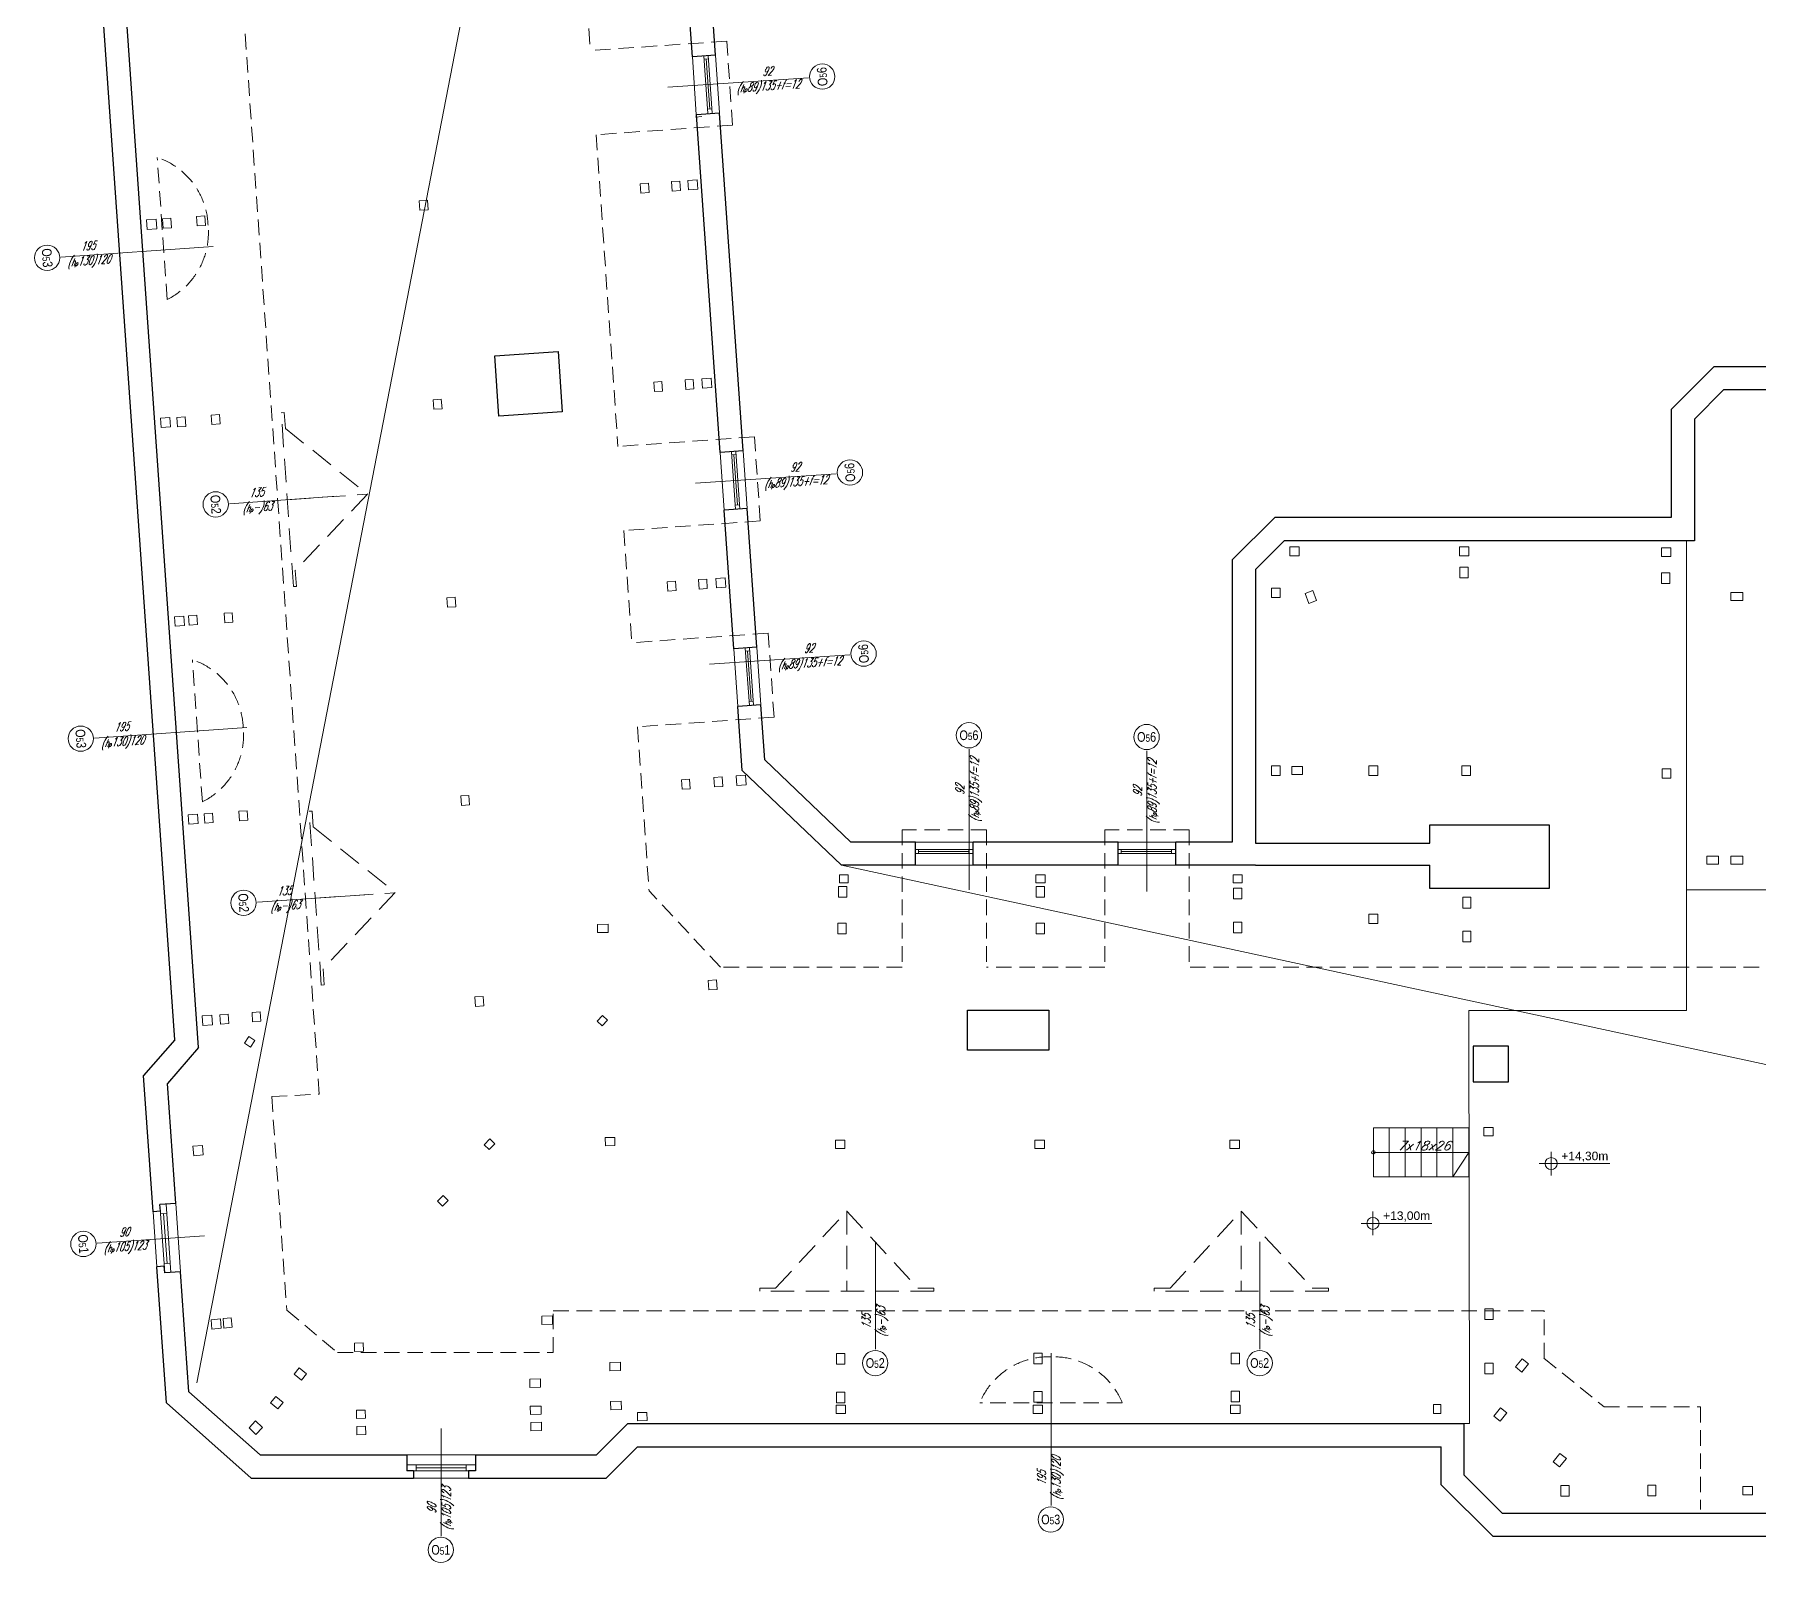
# Model space of a CAD drawing. Header units: millimetres. Extents: x -18485 to 40303, y -22087 to 35064.
# Drawn here: x 1732 to 4553, y -10980 to -8478 of the extents above; entities that cross this region are included whole.
import ezdxf
from ezdxf.enums import TextEntityAlignment as Align

# ---------------------------------------------------------------- set-up
doc = ezdxf.new("R2010")
doc.units = ezdxf.units.MM
doc.linetypes.add('DASHED', pattern=[19.05, 12.7, -6.35])
doc.layers.get('0').update_dxf_attribs({"lineweight": 25})
for name, color, linetype, lineweight in [('01-2_konstrukcja dachu', 1, 'Continuous', 20), ('01_ściany', 2, 'Continuous', 25), ('03-01_okna', 5, 'Continuous', 15), ('03-02_schody', 6, 'Continuous', 5), ('04-1_widok', 251, 'Continuous', 5), ('04-2_nad', 251, 'DASHED', 5), ('05-03_opis', 10, 'Continuous', 5)]:
    doc.layers.add(name, color=color, linetype=linetype, lineweight=lineweight)
doc.styles.add('arial', font='arial.ttf')
doc.styles.add('ariel', font='arial.ttf', dxfattribs={"width": 0.8})
doc.styles.add('ariel_wym', font='simplex.shx', dxfattribs={"width": 0.65, "oblique": 25})

# ---------------------------------------------------------------- blocks, each defined once
blk = doc.blocks.new('kota rzutowa')
at = {"ltscale": 0.5}
for p, q in [((-20.6, 0), (102.8, 0)), ((0, -20.6), (0, 20.6))]:
    blk.add_line(p, q, dxfattribs=at)
blk.add_circle((0, 0), 10.6, dxfattribs=at)
at = {"ltscale": 0.5, "style": 'arial'}
blk.add_attdef('POZ._POSADKI_WYKOŃCZONWJ', text='', height=15, dxfattribs=at).set_placement((17.9, 1.4), align=Align.BOTTOM_LEFT)
blk.add_attdef('POZ._POSADZKI_KONSTRUKCJA', text='', height=15, dxfattribs=at).set_placement((17, -5), align=Align.TOP_LEFT)

msp = doc.modelspace()

# ---------------------------------------------------------------- linework, layer by layer
at = {"layer": '01-2_konstrukcja dachu'}
for points in [[(2816.2, -8716.3), (2800.7, -8717.4), (2801.8, -8732.8), (2817.3, -8731.7)], [(2722.7, -8722.8), (2736.2, -8721.9), (2737.3, -8737.3), (2723.8, -8738.3)], [(2774, -8719.2), (2787.4, -8718.3), (2788.5, -8733.7), (2775.1, -8734.7)], [(2361.2, -8750.7), (2374.6, -8749.8), (2375.7, -8765.3), (2362.3, -8766.2)], [(1930.6, -8781), (1915.1, -8782.1), (1916.2, -8797.6), (1931.7, -8796.5)], [(1941.3, -8780.3), (1954.7, -8779.3), (1955.8, -8794.8), (1942.3, -8795.7)], [(1996.7, -8776.4), (2010.2, -8775.5), (2011.3, -8790.9), (1997.8, -8791.9)], [(2745, -9047.6), (2758.4, -9046.6), (2759.5, -9062.1), (2746, -9063)], [(2796.2, -9044), (2809.7, -9043), (2810.8, -9058.5), (2797.3, -9059.4)], [(2838.9, -9041), (2823.5, -9042.1), (2824.6, -9057.5), (2840, -9056.4)], [(2384, -9076.4), (2397.4, -9075.5), (2398.5, -9091), (2385.1, -9091.9)], [(1953.3, -9105.2), (1937.8, -9106.3), (1938.9, -9121.8), (1954.3, -9120.7)], [(1964.5, -9105.4), (1978, -9104.5), (1979.1, -9120), (1965.6, -9120.9)], [(2020.8, -9101.5), (2034.2, -9100.6), (2035.3, -9116), (2021.9, -9117)], [(3785.5, -9331.7), (3785.5, -9317.2), (3801, -9317.2), (3801, -9331.7)], [(4063.1, -9331.7), (4063.1, -9317.2), (4078.6, -9317.2), (4078.6, -9331.7)], [(4393.7, -9333.1), (4393.7, -9318.6), (4409.2, -9318.6), (4409.2, -9333.1)], [(4077.4, -9368.1), (4063.9, -9368.1), (4063.9, -9350.6), (4077.4, -9350.6)], [(4407.5, -9377.1), (4394, -9377.1), (4394, -9359.6), (4407.5, -9359.6)], [(2766.8, -9374.3), (2780.3, -9373.4), (2781.4, -9388.8), (2767.9, -9389.8)], [(2818.1, -9370.7), (2831.6, -9369.8), (2832.6, -9385.3), (2819.2, -9386.2)], [(2861.8, -9367.7), (2846.3, -9368.8), (2847.4, -9384.2), (2862.9, -9383.1)], [(3755.6, -9384.8), (3770.1, -9384.8), (3770.1, -9400.3), (3755.6, -9400.3)], [(3829.5, -9405), (3816.9, -9409.9), (3810.6, -9393.5), (3823.2, -9388.7)], [(4507.5, -9405.1), (4507.5, -9391.6), (4527, -9391.6), (4527, -9405.1)], [(2406.4, -9400.7), (2419.9, -9399.7), (2420.9, -9415.2), (2407.5, -9416.1)], [(1976, -9430.4), (1960.6, -9431.5), (1961.7, -9447), (1977.1, -9445.9)], [(1983.7, -9429.9), (1997.2, -9429), (1998.3, -9444.4), (1984.8, -9445.4)], [(2041.9, -9425.8), (2055.4, -9424.9), (2056.5, -9440.3), (2043, -9441.3)], [(2790.2, -9698.5), (2803.7, -9697.5), (2804.8, -9713), (2791.3, -9713.9)], [(2843.3, -9694.8), (2856.7, -9693.8), (2857.8, -9709.3), (2844.4, -9710.2)], [(2895.1, -9691.1), (2879.6, -9692.2), (2880.7, -9707.7), (2896.2, -9706.6)], [(3755.6, -9675.8), (3770.1, -9675.8), (3770.1, -9691.3), (3755.6, -9691.3)], [(3806.6, -9676.5), (3806.6, -9690), (3789.1, -9690), (3789.1, -9676.5)], [(3915.1, -9675.8), (3929.6, -9675.8), (3929.6, -9691.3), (3915.1, -9691.3)], [(4067, -9675.8), (4081.5, -9675.8), (4081.5, -9691.3), (4067, -9691.3)], [(4394.7, -9680.3), (4409.2, -9680.3), (4409.2, -9695.8), (4394.7, -9695.8)], [(2429.1, -9724.9), (2442.6, -9723.9), (2443.6, -9739.4), (2430.2, -9740.3)], [(1998.7, -9754.6), (1983.3, -9755.7), (1984.3, -9771.2), (1999.8, -9770.1)], [(2009.4, -9753.9), (2022.9, -9753), (2024, -9768.4), (2010.5, -9769.4)], [(2066, -9749.9), (2079.5, -9749), (2080.6, -9764.5), (2067.1, -9765.4)], [(4467.8, -9836.8), (4467.8, -9823.3), (4487.3, -9823.3), (4487.3, -9836.8)], [(4507.5, -9836.8), (4507.5, -9823.3), (4527, -9823.3), (4527, -9836.8)], [(3063.3, -9853.8), (3063.3, -9867.3), (3048.8, -9867.3), (3048.8, -9853.8)], [(3385.6, -9853.8), (3385.6, -9867.3), (3370.1, -9867.3), (3370.1, -9853.8)], [(3707.6, -9853.8), (3707.6, -9867.3), (3693.1, -9867.3), (3693.1, -9853.8)], [(3060.8, -9890.7), (3047.3, -9890.7), (3047.3, -9873.2), (3060.8, -9873.2)], [(3384.4, -9890.7), (3370.9, -9890.7), (3370.9, -9873.2), (3384.4, -9873.2)], [(3707.2, -9893.3), (3693.7, -9893.3), (3693.7, -9875.8), (3707.2, -9875.8)], [(4082.1, -9908.3), (4068.6, -9908.3), (4068.6, -9890.8), (4082.1, -9890.8)], [(3915.1, -9918.4), (3929.6, -9918.4), (3929.6, -9933.9), (3915.1, -9933.9)], [(2653.1, -9948.6), (2652.8, -9935.1), (2670.3, -9934.8), (2670.6, -9948.3)], [(3059.9, -9950.7), (3046.4, -9950.7), (3046.4, -9933.2), (3059.9, -9933.2)], [(3384.4, -9950.8), (3370.9, -9950.8), (3370.9, -9933.3), (3384.4, -9933.3)], [(3707.2, -9948.8), (3693.7, -9948.8), (3693.7, -9931.3), (3707.2, -9931.3)], [(4082.1, -9963.8), (4068.6, -9963.8), (4068.6, -9946.3), (4082.1, -9946.3)], [(2834, -10027), (2847.5, -10026), (2848.6, -10041.5), (2835.1, -10042.4)], [(2452.1, -10053.8), (2465.6, -10052.9), (2466.7, -10068.4), (2453.2, -10069.3)], [(2021.8, -10083.8), (2006.3, -10084.9), (2007.4, -10100.4), (2022.9, -10099.3)], [(2034.9, -10082.9), (2048.4, -10082), (2049.5, -10097.4), (2036, -10098.4)], [(2087.7, -10079.2), (2101.1, -10078.3), (2102.2, -10093.7), (2088.7, -10094.7)], [(2660.4, -10101.4), (2669.5, -10092.1), (2661.2, -10084.1), (2652.2, -10093.4)], [(2084.9, -10135.9), (2092.2, -10125.1), (2082.6, -10118.7), (2075.4, -10129.5)], [(4118.6, -10267.5), (4118.6, -10281), (4103.1, -10281), (4103.1, -10267.5)], [(2475.8, -10303.7), (2484.9, -10294.4), (2476.6, -10286.4), (2467.6, -10295.7)], [(2681.2, -10283.7), (2681.5, -10297.2), (2666, -10297.5), (2665.7, -10284)], [(3057.8, -10288.5), (3057.8, -10302), (3042.3, -10302), (3042.3, -10288.5)], [(3384.1, -10288.5), (3384.1, -10302), (3368.6, -10302), (3368.6, -10288.5)], [(3703.3, -10288.5), (3703.3, -10302), (3687.8, -10302), (3687.8, -10288.5)], [(2006.5, -10296.8), (1991, -10298.3), (1992.5, -10313.7), (2007.9, -10312.3)], [(2399.5, -10396.3), (2408.5, -10386.9), (2400.3, -10378.9), (2391.2, -10388.2)], [(2579.2, -10576), (2579.5, -10589.4), (2562, -10589.8), (2561.7, -10576.3)], [(4118.5, -10581.8), (4105, -10581.8), (4105, -10564.3), (4118.5, -10564.3)], [(2036, -10580.8), (2020.6, -10582.3), (2022, -10597.7), (2037.4, -10596.3)], [(2040.2, -10580.4), (2053.7, -10579.2), (2055.1, -10594.6), (2041.7, -10595.9)], [(2269.6, -10620.2), (2269.9, -10633.7), (2255.4, -10634), (2255.1, -10620.5)], [(2156.4, -10671.6), (2165, -10661.2), (2177, -10671), (2168.4, -10681.4)], [(2673.2, -10665.8), (2672.9, -10652.3), (2690.4, -10651.9), (2690.7, -10665.4)], [(3057.7, -10654.8), (3044.2, -10654.8), (3044.2, -10637.3), (3057.7, -10637.3)], [(3380.5, -10654.3), (3367, -10654.3), (3367, -10636.8), (3380.5, -10636.8)], [(3703.4, -10654.3), (3689.9, -10654.3), (3689.9, -10636.8), (3703.4, -10636.8)], [(4118.5, -10670.9), (4105, -10670.9), (4105, -10653.4), (4118.5, -10653.4)], [(4165.4, -10668.1), (4154.9, -10659.6), (4165.9, -10646), (4176.4, -10654.5)], [(2542.3, -10693.1), (2542, -10679.6), (2559.5, -10679.2), (2559.8, -10692.7)], [(2117.9, -10718.5), (2126.5, -10708.1), (2138.5, -10717.9), (2129.9, -10728.3)], [(2674.7, -10729.7), (2674.4, -10716.2), (2691.9, -10715.8), (2692.2, -10729.3)], [(3057.7, -10718.3), (3044.2, -10718.3), (3044.2, -10700.8), (3057.7, -10700.8)], [(3380.5, -10717.3), (3367, -10717.3), (3367, -10699.8), (3380.5, -10699.8)], [(3703.4, -10716.8), (3689.9, -10716.8), (3689.9, -10699.3), (3703.4, -10699.3)], [(2258.8, -10743.9), (2258.4, -10730.4), (2272.9, -10730.1), (2273.2, -10743.6)], [(2543.3, -10737.4), (2543, -10723.9), (2560.5, -10723.5), (2560.8, -10737)], [(2733.8, -10733.9), (2734.1, -10747.4), (2718.6, -10747.8), (2718.3, -10734.3)], [(3058.8, -10722.3), (3058.8, -10735.8), (3043.3, -10735.8), (3043.3, -10722.3)], [(3381.3, -10722.3), (3381.3, -10735.8), (3365.8, -10735.8), (3365.8, -10722.3)], [(3704.3, -10722.3), (3704.3, -10735.8), (3688.8, -10735.8), (3688.8, -10722.3)], [(4020.6, -10720.8), (4032.6, -10720.8), (4032.6, -10735.8), (4020.6, -10735.8)], [(4129.9, -10748.4), (4119.4, -10739.9), (4130.4, -10726.3), (4140.9, -10734.8)], [(2093.4, -10748), (2082.8, -10759.2), (2094, -10769.9), (2104.7, -10758.6)], [(2273.5, -10756.7), (2273.8, -10770.2), (2259.3, -10770.5), (2259, -10757.1)], [(2561.1, -10750.2), (2561.4, -10763.7), (2543.9, -10764.1), (2543.6, -10750.6)], [(4227.1, -10823.1), (4216.7, -10814.6), (4227.7, -10801), (4238.2, -10809.5)], [(4242.8, -10870.9), (4229.3, -10870.9), (4229.3, -10853.4), (4242.8, -10853.4)], [(4384.8, -10870.6), (4371.3, -10870.6), (4371.3, -10853.1), (4384.8, -10853.1)], [(4542.6, -10855.3), (4542.6, -10868.8), (4527.1, -10868.8), (4527.1, -10855.3)]]:
    msp.add_lwpolyline(points, close=True, dxfattribs=at)
at = {"layer": '01_ściany'}
for p, q in [((2000.2, -10136.9), (1815.5, -7494.9)), ((1961.2, -10123.9), (1778.7, -7513.2)), ((2808.1, -8514.9), (2791.9, -8283.5)), ((2846, -8512.3), (2829.8, -8280.9)), ((2846, -8512.3), (2808.1, -8514.9)), ((2852.6, -8607.1), (2814.7, -8609.7)), ((2853.4, -9162.9), (2814.7, -8609.7)), ((2891.3, -9160.2), (2852.6, -8607.1)), ((4409.6, -9092.3), (4479.6, -9022.3)), ((5044.6, -9022.3), (4479.6, -9022.3)), ((4447.6, -9108), (4495.3, -9060.3)), ((5028.8, -9060.3), (4495.3, -9060.3)), ((4409.6, -9092.3), (4409.6, -9269.3)), ((4447.6, -9108), (4447.6, -9307.3)), ((2891.3, -9160.2), (2853.4, -9162.9)), ((2897.9, -9254.5), (2860, -9257.1)), ((2875.8, -9484.1), (2860, -9257.1)), ((2913.7, -9481.4), (2897.9, -9254.5)), ((3691.6, -9338.6), (3761, -9269.3)), ((4409.6, -9269.3), (3761, -9269.3)), ((3729.6, -9354.4), (3776.7, -9307.3)), ((4447.6, -9307.3), (3776.7, -9307.3)), ((3691.6, -9338.6), (3691.6, -9800.3)), ((3729.6, -9354.4), (3729.6, -9802.3)), ((2913.7, -9481.4), (2875.8, -9484.1)), ((2920.3, -9575.7), (2882.4, -9578.3)), ((2889.7, -9683), (2882.4, -9578.3)), ((2926.6, -9665.7), (2920.3, -9575.7)), ((3067.3, -9800.3), (2926.6, -9665.7)), ((3052, -9838.3), (2889.7, -9683)), ((3173.2, -9800.3), (3067.3, -9800.3)), ((3173.2, -9838.3), (3173.2, -9800.3)), ((3504.7, -9800.3), (3267.7, -9800.3)), ((3267.7, -9838.3), (3267.7, -9800.3)), ((3504.7, -9838.3), (3504.7, -9800.3)), ((3691.6, -9800.3), (3599.2, -9800.3)), ((3691.5, -9800.3), (3599.2, -9800.3)), ((3599.2, -9838.3), (3599.2, -9800.3)), ((3729.6, -9802.3), (4014.8, -9802.3)), ((3173.2, -9838.3), (3052, -9838.3)), ((3504.7, -9838.3), (3267.7, -9838.3)), ((3729.6, -9838.3), (3599.2, -9838.3)), ((3729.6, -9838.3), (4014.8, -9838.3)), ((1961.2, -10123.9), (1910.2, -10182.6)), ((1961.2, -10123.9), (1910.2, -10182.6)), ((2000.2, -10136.9), (1949.2, -10195.6)), ((4085.6, -10134.6), (4085.6, -10192.6)), ((4143.6, -10134.6), (4085.6, -10134.6)), ((4143.6, -10192.6), (4143.6, -10134.6)), ((1925.8, -10405.6), (1910.2, -10182.6)), ((1962.9, -10392), (1949.2, -10195.6)), ((4085.6, -10192.6), (4143.6, -10192.6)), ((1937.8, -10404.8), (1925.8, -10405.6)), ((1962.9, -10392), (1937, -10393.8)), ((1937.8, -10404.8), (1937, -10393.8)), ((1944, -10494.5), (1932.1, -10495.4)), ((1947.6, -10718.2), (1932.1, -10495.4)), ((1944.8, -10505.5), (1944, -10494.5)), ((1970.7, -10503.7), (1944.8, -10505.5)), ((1984.5, -10700.1), (1970.7, -10503.7)), ((1947.6, -10718.2), (2086.5, -10841.5)), ((1984.5, -10700.1), (2100.9, -10803.5)), ((2702.7, -10752.3), (2651.5, -10803.5)), ((2702.7, -10752.3), (4071.2, -10752.3)), ((4071.2, -10836.5), (4071.2, -10752.3)), ((2100.9, -10803.5), (2341.1, -10803.5)), ((2341.1, -10803.5), (2341.1, -10829.5)), ((2453.1, -10803.5), (2651.5, -10803.5)), ((2453.1, -10803.5), (2453.1, -10829.5)), ((2718.5, -10790.3), (2667.2, -10841.5)), ((2718.5, -10790.3), (4033.2, -10790.3)), ((4033.2, -10852.3), (4033.2, -10790.3)), ((2352.1, -10829.5), (2341.1, -10829.5)), ((2352.1, -10829.5), (2352.1, -10841.5)), ((2453.1, -10829.5), (2442.1, -10829.5)), ((2442.1, -10829.5), (2442.1, -10841.5)), ((2086.5, -10841.5), (2352.1, -10841.5)), ((2442.1, -10841.5), (2667.2, -10841.5)), ((4118.2, -10937.3), (4033.2, -10852.3)), ((4133.9, -10899.3), (4071.2, -10836.5)), ((5460.4, -10899.3), (4133.9, -10899.3)), ((4324.7, -10937.3), (4118.2, -10937.3)), ((5451.8, -10937.3), (4324.7, -10937.3))]:
    msp.add_line(p, q, dxfattribs=at)
for points in [[(2484.7, -9004.3), (2588.3, -8997.1), (2595.2, -9096.2), (2491.7, -9103.4)], [(3258.2, -10075.7), (3391.3, -10075.7), (3391.3, -10140.8), (3258.2, -10140.8)]]:
    msp.add_lwpolyline(points, close=True, dxfattribs=at)
msp.add_lwpolyline([(4014.8, -9802.3), (4014.8, -9772.2), (4209.8, -9772.2), (4209.8, -9876.2), (4014.8, -9876.2), (4014.8, -9838.3)], dxfattribs=at)
at = {"layer": '03-01_okna', "linetype": 'Continuous', "lineweight": 0}
for p, q in [((2833.6, -8607.9), (2827, -8513.6)), ((2834.3, -8518.3), (2827.4, -8518.8)), ((2836.6, -8600.7), (2830.9, -8518.5)), ((2840.6, -8607.4), (2834, -8513.1)), ((2840.1, -8600.4), (2833.1, -8600.9)), ((2823.4, -8612.9), (2813.4, -8613.6)), ((2878.9, -9255.8), (2872.3, -9161.5)), ((2879.7, -9166.2), (2872.7, -9166.7)), ((2881.9, -9248.6), (2876.2, -9166.5)), ((2885.9, -9255.3), (2879.3, -9161.1)), ((2885.4, -9248.3), (2878.4, -9248.8)), ((2901.4, -9577), (2894.8, -9482.8)), ((2902.1, -9487.4), (2895.1, -9487.9)), ((2904.4, -9569.8), (2898.6, -9487.7)), ((2908.3, -9576.5), (2901.8, -9482.3)), ((2907.9, -9569.6), (2900.9, -9570.1)), ((3267.7, -9812.3), (3173.2, -9812.3)), ((3178.4, -9812.3), (3178.4, -9819.2)), ((3260.7, -9815.7), (3178.4, -9815.7)), ((3260.7, -9812.3), (3260.7, -9819.2)), ((3599.2, -9812.3), (3504.7, -9812.3)), ((3509.9, -9812.3), (3509.9, -9819.2)), ((3592.2, -9815.7), (3509.9, -9815.7)), ((3592.2, -9812.3), (3592.2, -9819.2)), ((3267.7, -9819.2), (3173.2, -9819.2)), ((3599.2, -9819.2), (3504.7, -9819.2)), ((1937, -10393.8), (1944.8, -10505.5)), ((1938, -10408.7), (1948, -10408)), ((1943, -10408.4), (1948.7, -10490.2)), ((1947, -10393.1), (1954.8, -10504.8)), ((1943.8, -10490.5), (1953.7, -10489.9)), ((2341.1, -10819.5), (2453.1, -10819.5)), ((2341.1, -10829.5), (2453.1, -10829.5)), ((2356.1, -10829.5), (2356.1, -10819.5)), ((2356.1, -10824.5), (2438.1, -10824.5)), ((2438.1, -10829.5), (2438.1, -10819.5))]:
    msp.add_line(p, q, dxfattribs=at)
at = {"layer": '03-01_okna'}
for p, q in [((2852.6, -8606.6), (2846, -8512.3)), ((2897.9, -9254.5), (2891.3, -9160.2)), ((2920.3, -9575.7), (2913.7, -9481.4)), ((3267.7, -9800.3), (3173.2, -9800.3)), ((3599.2, -9800.3), (3504.7, -9800.3)), ((1925.8, -10405.6), (1932.1, -10495.4)), ((2352.1, -10841.5), (2442.1, -10841.5))]:
    msp.add_line(p, q, dxfattribs=at)
at = {"layer": '03-02_schody'}
for p, q in [((4078.5, -10268.3), (3922.5, -10268.3)), ((3922.5, -10268.3), (3922.5, -10348.3)), ((3922.5, -10268.3), (3922.5, -10348.3)), ((3948.5, -10268.3), (3948.5, -10348.3)), ((3974.5, -10268.3), (3974.5, -10348.3)), ((4000.5, -10268.3), (4000.5, -10348.3)), ((4026.5, -10268.3), (4026.5, -10348.3)), ((4052.5, -10268.3), (4052.5, -10348.3)), ((4078.5, -10268.3), (4078.5, -10348.3)), ((4078.5, -10308.3), (3922.5, -10308.3)), ((4078.5, -10308.3), (4052.5, -10348.3)), ((4078.5, -10348.3), (3922.5, -10348.3)), ((3922.5, -10348.3), (4078.5, -10348.3))]:
    msp.add_line(p, q, dxfattribs=at)
msp.add_circle((3922.5, -10308.3), 3, dxfattribs=at)
at = {"layer": '04-1_widok'}
for p, q in [((2808.1, -8514.9), (2814.6, -8609.2)), ((2853.4, -9162.9), (2860, -9257.1)), ((4434.6, -9307.3), (4434.6, -10076.3)), ((2875.8, -9484.1), (2882.4, -9578.3)), ((3173.2, -9838.3), (3267.7, -9838.3)), ((3504.7, -9838.3), (3599.2, -9838.3)), ((4434.6, -9878.8), (5089.5, -9878.8)), ((4078.5, -10076.3), (4079.6, -10752.3)), ((4434.6, -10076.3), (4078.5, -10076.3)), ((1962.9, -10392), (1970.7, -10503.7)), ((4079.6, -10752.3), (4071.2, -10752.3)), ((2341.1, -10803.5), (2453.1, -10803.5))]:
    msp.add_line(p, q, dxfattribs=at)
at = {"layer": '04-2_nad', "ltscale": 2}
for p, q in [((2197.7, -10213.1), (1989.6, -7237.4)), ((2627.9, -8316.8), (2641.1, -8504.8)), ((2864.4, -8489.2), (2641.1, -8504.8)), ((2874, -8626.9), (2864.4, -8489.2)), ((2874, -8626.9), (2650.7, -8642.5)), ((2650.7, -8642.5), (2686.4, -9152.7)), ((1948.9, -8912.1), (1932.6, -8679.7)), ((2909.7, -9137.1), (2686.4, -9152.7)), ((2919.3, -9274.8), (2909.7, -9137.1)), ((2919.3, -9274.8), (2696, -9290.4)), ((2696, -9290.4), (2708.9, -9474)), ((2932.2, -9458.3), (2708.9, -9474)), ((2941.8, -9596), (2932.2, -9458.3)), ((2006.4, -9734.5), (1990.1, -9502.1)), ((2941.8, -9596), (2718.5, -9611.6)), ((2718.5, -9611.6), (2737.3, -9880.2)), ((3289.4, -9780.3), (3151.4, -9780.3)), ((3151.4, -9780.3), (3151.4, -10005)), ((3289.4, -9780.3), (3289.4, -10005)), ((3620.9, -9780.3), (3482.9, -9780.3)), ((3482.9, -9780.3), (3482.9, -10005)), ((3620.9, -9780.3), (3620.9, -10005)), ((2854.2, -10005), (2737.3, -9880.2)), ((3151.4, -10005), (2854.2, -10005)), ((3482.9, -10005), (3289.4, -10005)), ((4105.2, -10004.9), (3620.9, -10005)), ((4591.5, -10005), (4105.2, -10004.9)), ((2119.8, -10216.8), (2197.7, -10213.1)), ((2119.8, -10216.8), (2144.6, -10566.8)), ((2144.6, -10566.8), (2227.6, -10636)), ((2580.6, -10636), (2580.6, -10567.5)), ((2580.6, -10567.5), (4201.6, -10567.5)), ((4201.6, -10645.4), (4201.6, -10567.5)), ((2227.6, -10636), (2580.6, -10636)), ((4201.5, -10645.3), (4299.9, -10724.9)), ((3511.5, -10718.1), (3278.5, -10718.1)), ((4299.9, -10724.9), (4457.8, -10724.9)), ((4457.8, -10724.9), (4457.8, -10893.1))]:
    msp.add_line(p, q, dxfattribs=at)
at = {"layer": '04-2_nad', "ltscale": 3}
for p, q in [((2145.4, -9239.9), (2276, -9231.1)), ((2191, -9892.1), (2321.6, -9883.4)), ((3060.8, -10404.4), (3060.8, -10535.7)), ((3706.3, -10404.4), (3706.3, -10535.7))]:
    msp.add_line(p, q, dxfattribs=at)
for points in [[(2135.5, -9097.7), (2140.4, -9097.4), (2142.3, -9123.4), (2276.4, -9230.8), (2158.5, -9355.7), (2160.3, -9381.8), (2155.3, -9382.1)], [(2181.1, -9749.9), (2186.1, -9749.6), (2187.9, -9775.7), (2322, -9883), (2204.1, -10007.9), (2205.9, -10034), (2201, -10034.4)], [(2918.3, -10535.7), (2918.3, -10530.7), (2944.4, -10530.7), (3060.8, -10404.4), (3177.2, -10530.7), (3203.3, -10530.7), (3203.3, -10535.7)], [(3563.8, -10535.7), (3563.8, -10530.7), (3589.9, -10530.7), (3706.3, -10404.4), (3822.7, -10530.7), (3848.8, -10530.7), (3848.8, -10535.7)]]:
    msp.add_lwpolyline(points, close=True, dxfattribs=at)
at = {"layer": '04-2_nad', "ltscale": 2}
for centre, start, end in [((1894, -8795.2), 2.1072, 71.4991), ((1894.5, -8803.2), 296.5009, 5.8928), ((1951.5, -9617.5), 2.1072, 71.4991), ((1952, -9625.6), 296.5009, 5.8928), ((3391, -10764.7), 88.1072, 157.4991), ((3399, -10764.7), 22.5009, 91.8928)]:
    msp.add_arc(centre, 121.8, start, end, dxfattribs=at)
at = {"layer": '05-03_opis'}
for p, q in [((1997.6, -10685.3), (2704.7, -7037.7)), ((3052, -9838.3), (7553.2, -10809.3))]:
    msp.add_line(p, q, dxfattribs=at)
at = {"layer": '05-03_opis', "lineweight": 0}
for p, q in [((2768.2, -8564.9), (2998, -8549.5)), ((2024.2, -8825.5), (1775.1, -8842.9)), ((2813.5, -9212.8), (3043.4, -9197.4)), ((2226.4, -9234.3), (2050.8, -9246.5)), ((2836, -9509.3), (3065.8, -9493.9)), ((2079.3, -9612.6), (1830.1, -9630.1)), ((3261.2, -9878.6), (3261.2, -9648.3)), ((3551.9, -9881.5), (3551.9, -9651.1)), ((2272, -9886.5), (2096.4, -9898.8)), ((2009.9, -10444.8), (1834.4, -10457.1)), ((3107.9, -10454.5), (3107.9, -10630.5)), ((3736.9, -10454.5), (3736.9, -10630.5)), ((3395, -10636.8), (3395, -10886.6)), ((2397.1, -10760.3), (2397.1, -10936.3))]:
    msp.add_line(p, q, dxfattribs=at)
for centre in [(3020.7, -8547.4), (1752.4, -8844), (3066, -9195.4), (2028.2, -9247.6), (3088.4, -9491.9), (1807.4, -9631.1), (3260.7, -9625.6), (3551.4, -9628.4), (2073.8, -9899.8), (1811.7, -10458.2), (3107.4, -10653.2), (3736.4, -10653.2), (3394.5, -10909.3), (2396.6, -10959)]:
    msp.add_circle(centre, 20.7, dxfattribs=at)

# ---------------------------------------------------------------- block references
at = {"layer": '05-03_opis', "xscale": 0.9359999999996944, "yscale": 0.9359999999978754, "zscale": 0.9359999999996944}
for p, values in [((4213.2, -10326.7), {'POZ._POSADKI_WYKOŃCZONWJ': '+14,30m'}), ((3921.7, -10424.5), {'POZ._POSADKI_WYKOŃCZONWJ': '+13,00m'})]:
    msp.add_blockref('kota rzutowa', p, dxfattribs=at).add_auto_attribs(values)

# ---------------------------------------------------------------- texts
at = {"layer": '05-03_opis', "lineweight": 0, "attachment_point": 5}
for s, insert, char_height, width, rotation, style in [('92\\P({\\H0.8333x;h\\H0.6x;p}89)135+f=12', (2931.4, -8552.9), 14.4, 62.661, 3.8333, 'ariel_wym'), ('O{\\H0.7576x;5}6', (3020.7, -8547.4), 15.84, 75.194, 94, 'ariel'), ('O{\\H0.7576x;5}3', (1752.4, -8844), 15.84, 75.194, 274, 'ariel'), ('195\\P({\\H0.8333x;h\\H0.6x;p}130)120', (1819.8, -8838.7), 14.4, 62.661, 4, 'ariel_wym'), ('92\\P({\\H0.8333x;h\\H0.6x;p}89)135+f=12', (2976.7, -9200.8), 14.4, 62.661, 3.8333, 'ariel_wym'), ('O{\\H0.7576x;5}6', (3066, -9195.4), 15.84, 75.194, 94, 'ariel'), ('135\\P({\\H0.8333x;h\\H0.6x;p}-)63', (2095.5, -9242.3), 14.4, 62.661, 4, 'ariel_wym'), ('O{\\H0.7576x;5}2', (2028.2, -9247.6), 15.84, 75.194, 274, 'ariel'), ('92\\P({\\H0.8333x;h\\H0.6x;p}89)135+f=12', (2999.2, -9497.3), 14.4, 62.661, 3.8333, 'ariel_wym'), ('O{\\H0.7576x;5}6', (3088.4, -9491.9), 15.84, 75.194, 94, 'ariel'), ('O{\\H0.7576x;5}3', (1807.4, -9631.1), 15.84, 75.194, 274, 'ariel'), ('195\\P({\\H0.8333x;h\\H0.6x;p}130)120', (1874.8, -9625.9), 14.4, 62.661, 4, 'ariel_wym'), ('92\\P({\\H0.8333x;h\\H0.6x;p}89)135+f=12', (3260.2, -9715), 14.4, 62.661, 90, 'ariel_wym'), ('92\\P({\\H0.8333x;h\\H0.6x;p}89)135+f=12', (3550.9, -9717.9), 14.4, 62.661, 90, 'ariel_wym'), ('135\\P({\\H0.8333x;h\\H0.6x;p}-)63', (2141.1, -9894.6), 14.4, 62.661, 4, 'ariel_wym'), ('O{\\H0.7576x;5}2', (2073.8, -9899.8), 15.84, 75.194, 274, 'ariel'), ('90\\P({\\H0.8333x;h\\H0.6x;p}105)123', (1879.1, -10452.9), 14.4, 62.661, 4, 'ariel_wym'), ('O{\\H0.7576x;5}1', (1811.7, -10458.2), 15.84, 75.194, 274, 'ariel'), ('135\\P({\\H0.8333x;h\\H0.6x;p}-)63', (3106.9, -10585.6), 14.4, 62.661, 90, 'ariel_wym'), ('135\\P({\\H0.8333x;h\\H0.6x;p}-)63', (3735.8, -10585.6), 14.4, 62.661, 90, 'ariel_wym'), ('195\\P({\\H0.8333x;h\\H0.6x;p}130)120', (3393.9, -10841.7), 14.4, 62.661, 90, 'ariel_wym'), ('90\\P({\\H0.8333x;h\\H0.6x;p}105)123', (2396, -10891.4), 14.4, 62.661, 90, 'ariel_wym')]:
    msp.add_mtext(s, dxfattribs=dict(at, insert=insert, char_height=char_height, width=width, rotation=rotation, style=style))
for s, insert, char_height, width, style in [('O{\\H0.7576x;5}6', (3260.7, -9625.6), 15.84, 75.194, 'ariel'), ('O{\\H0.7576x;5}6', (3551.4, -9628.4), 15.84, 75.194, 'ariel'), ('{\\W1;7x18x26}', (4004.8, -10297.4), 15, 55, 'ariel_wym'), ('O{\\H0.7576x;5}2', (3107.4, -10653.2), 15.84, 75.194, 'ariel'), ('O{\\H0.7576x;5}2', (3736.4, -10653.2), 15.84, 75.194, 'ariel'), ('O{\\H0.7576x;5}3', (3394.5, -10909.3), 15.84, 75.194, 'ariel'), ('O{\\H0.7576x;5}1', (2396.6, -10959), 15.84, 75.194, 'ariel')]:
    msp.add_mtext(s, dxfattribs=dict(at, insert=insert, char_height=char_height, width=width, style=style))

doc.saveas('drawing.dxf')
